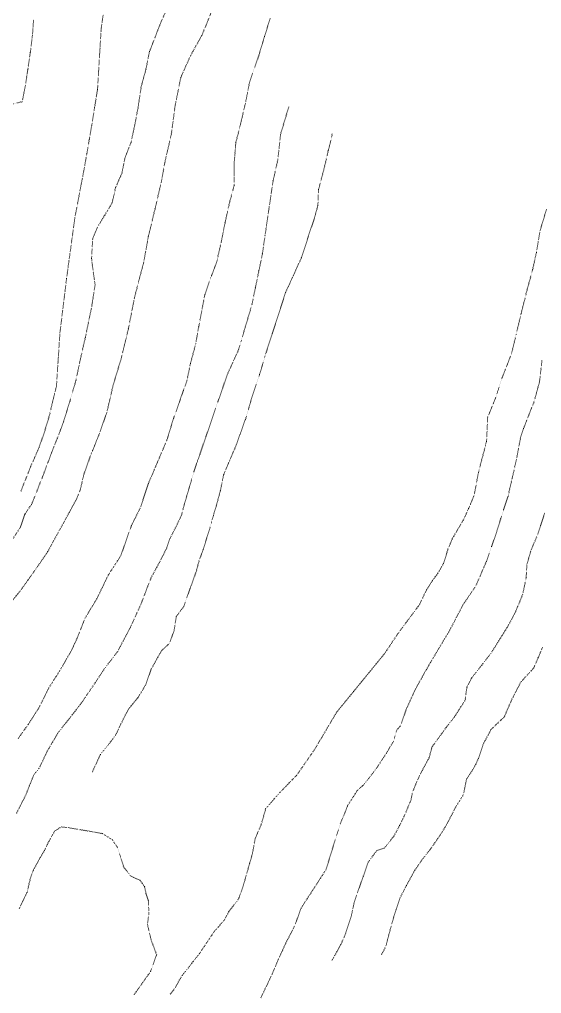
# Model space of a CAD drawing. Extents: x 682410 to 689460, y 7661803 to 7669124.
# Drawn here: x 687408.6 to 687582.7, y 7666444.2 to 7666769.3 of the extents above; entities that cross this region are included whole.
import ezdxf

# ---------------------------------------------------------------- set-up
doc = ezdxf.new("R2010")
doc.units = 0
doc.header["$MEASUREMENT"] = 0
doc.linetypes.add('DOT', pattern=[0.25, 0, -0.25])
doc.layers.add('02 TOE_Line', color=1, linetype='DOT', lineweight=20)

msp = doc.modelspace()

# ---------------------------------------------------------------- linework, layer by layer
at = {"layer": '02 TOE_Line'}
for points in [[(687404.48, 7666573.31, 4130.57), (687408.78, 7666578.49, 4130.61), (687411.57, 7666582.41, 4130.71), (687414.35, 7666586.32, 4130.8), (687417.96, 7666591.58, 4130.82), (687421.15, 7666597.42, 4130.83), (687424.34, 7666603.26, 4130.85), (687427.54, 7666609.1, 4130.86), (687428.86, 7666612.3, 4130.87), (687430.08, 7666617.58, 4130.89), (687432.46, 7666624.19, 4130.89), (687435.24, 7666631.06, 4130.89), (687437.69, 7666638.07, 4130.9), (687439.81, 7666647.22, 4130.9), (687442.48, 7666656.07, 4130.91), (687444.92, 7666666.18, 4130.91), (687447.04, 7666676.96, 4130.91), (687450.04, 7666688.36, 4130.92), (687451.55, 7666696.85, 4130.92), (687453.81, 7666706.22, 4130.92), (687455.84, 7666714.92, 4130.93), (687457.11, 7666721.81, 4130.93), (687459.28, 7666731.38, 4130.93), (687460.47, 7666740.5, 4130.93), (687462.38, 7666749.99, 4130.94), (687465.73, 7666757.46, 4130.71), (687469.46, 7666764.09, 4130.6), (687472.6, 7666771.9, 4130.7)], [(687457.11, 7666771.52, 4120.67), (687455.31, 7666767.25, 4121.4), (687451.94, 7666758.64, 4121.82), (687450.75, 7666752.65, 4121.76), (687449.17, 7666746.86, 4121.24), (687448.12, 7666739.84, 4121.23), (687446.93, 7666733.64, 4120.78), (687445.79, 7666728.26, 4120.86), (687443.81, 7666723.34, 4120.51), (687442.77, 7666718.12, 4120.68), (687440.6, 7666713.09, 4120.41), (687439.46, 7666708.03, 4120.61), (687436.86, 7666703.72, 4120.36), (687434.84, 7666700.47, 4120.61), (687433.01, 7666696.28, 4120.41), (687432.61, 7666689.5, 4120.69), (687433.05, 7666686.04, 4120.85), (687433.8, 7666680.75, 4120.52), (687432.63, 7666673.22, 4120.85), (687430.52, 7666663.08, 4120.78), (687428.95, 7666656.25, 4120.56), (687427.41, 7666648.77, 4120.73), (687425.37, 7666641.77, 4120.45), (687423.34, 7666635.18, 4120.81), (687421.16, 7666629.42, 4120.71), (687419.21, 7666624.53, 4120.77), (687416.73, 7666617.86, 4120.96), (687413.96, 7666610.79, 4121.14), (687412.58, 7666607.45, 4121.25), (687410.34, 7666604.08, 4121.39), (687408.88, 7666599.8, 4121.74), (687405.79, 7666595.09, 4122.12)], [(687436.51, 7666771.14, 4105.11), (687435.81, 7666766.07, 4105.56), (687435.41, 7666759.37, 4106.38), (687435.01, 7666752.67, 4107.19), (687434.61, 7666745.97, 4108.01), (687433.64, 7666739.92, 4108.89), (687432.66, 7666733.86, 4109.78), (687431.84, 7666729.14, 4110.28), (687431.02, 7666724.43, 4110.79), (687430.2, 7666719.71, 4111.3), (687429.16, 7666714.24, 4111.77), (687428.12, 7666708.76, 4112.25), (687427.08, 7666703.29, 4112.73), (687426.14, 7666696.44, 4113.23), (687425.2, 7666689.59, 4113.74), (687424.27, 7666682.75, 4114.24), (687423.54, 7666676.72, 4114.73), (687422.8, 7666670.69, 4115.22), (687422.07, 7666664.66, 4115.72), (687421.68, 7666658.73, 4116.15), (687421.29, 7666652.81, 4116.59), (687420.91, 7666646.89, 4117.03), (687419.67, 7666641.79, 4117.5), (687418.43, 7666636.68, 4117.97), (687416.59, 7666630.61, 4118.46), (687415.11, 7666626.55, 4118.79), (687413.97, 7666623.81, 4119.1), (687412.33, 7666620.18, 4119.59), (687411.03, 7666616.87, 4120.04), (687409.02, 7666611.76, 4120.55)], [(687403.92, 7666740.53, 4110.19), (687409.49, 7666741.88, 4109.36), (687409.87, 7666743.81, 4109.14), (687410.49, 7666746.98, 4108.77), (687411.37, 7666752.65, 4108.11), (687412.19, 7666758.29, 4107.46), (687412.9, 7666764.03, 4106.81), (687413.31, 7666769.52, 4106.24)], [(687492.16, 7666769.78, 4140.49), (687490.31, 7666763.65, 4140.44), (687488.47, 7666757.52, 4140.39), (687485.26, 7666748.18, 4140.77), (687483.93, 7666741.37, 4140.81), (687482.19, 7666733.88, 4140.86), (687480.74, 7666728.28, 4140.62), (687480.18, 7666721.38, 4141.04), (687480.18, 7666713.86, 4140.9), (687478.69, 7666708.44, 4140.76), (687477.12, 7666701.45, 4140.63), (687475.81, 7666694.81, 4140.49), (687474.32, 7666688.25, 4140.36), (687472.31, 7666683.01, 4140.22), (687470.41, 7666677.49, 4140.33), (687469.38, 7666672.1, 4140.44), (687468.34, 7666666.71, 4140.55), (687467.35, 7666661.09, 4140.57), (687465.6, 7666654.44, 4140.6), (687464.41, 7666648.71, 4140.62), (687462.24, 7666642.56, 4140.65), (687459.95, 7666636.09, 4140.67), (687457.94, 7666629.45, 4140.64), (687454.97, 7666622.37, 4140.67), (687451.56, 7666614.42, 4140.71), (687448.93, 7666606.46, 4140.65), (687445.9, 7666600.32, 4140.62), (687442.38, 7666590.32, 4140.7), (687438.24, 7666583.94, 4140.76), (687434.36, 7666575.9, 4140.76), (687430.53, 7666569.61, 4140.77), (687427.7, 7666562.55, 4140.74), (687426.24, 7666559.33, 4140.64), (687423, 7666553.57, 4140.69), (687421.08, 7666550.42, 4140.71), (687418.38, 7666546.24, 4140.75), (687415.14, 7666539.67, 4140.73), (687411.47, 7666533.96, 4140.71), (687408.06, 7666529.18, 4140.68)], [(687498.38, 7666740.15, 4150.44), (687495.63, 7666730.84, 4150.46), (687494.75, 7666722.47, 4150.58), (687493.14, 7666715.45, 4150.7), (687492.25, 7666709.35, 4150.67), (687491.36, 7666703.26, 4150.64), (687490.47, 7666697.16, 4150.61), (687489.58, 7666691.07, 4150.57), (687488.42, 7666685.41, 4150.57), (687487.25, 7666679.76, 4150.57), (687486.09, 7666674.11, 4150.57), (687483.86, 7666666.57, 4150.44), (687481.64, 7666659.02, 4150.32), (687479.74, 7666654.86, 4150.18), (687477.84, 7666650.69, 4150.04), (687476.29, 7666646.2, 4150.3), (687474.75, 7666641.72, 4150.56), (687472.74, 7666635.86, 4150.51), (687470.72, 7666629.99, 4150.45), (687468.71, 7666624.13, 4150.4), (687466.7, 7666618.26, 4150.34), (687465.03, 7666612.54, 4150.36), (687463.36, 7666606.82, 4150.38), (687462.73, 7666604.13, 4150.62), (687460.9, 7666600.23, 4150.6), (687458.64, 7666595.81, 4150.58), (687457.67, 7666592.83, 4150.56), (687455.31, 7666588.17, 4150.53), (687452.47, 7666582.95, 4150.63), (687448.98, 7666573.86, 4150.79), (687445.58, 7666566.46, 4150.73), (687441.34, 7666558.39, 4150.81), (687436.86, 7666552.51, 4150.66), (687433.31, 7666547.13, 4150.67), (687429.36, 7666541.32, 4150.65), (687425.65, 7666536.52, 4150.63), (687421.45, 7666531.23, 4150.6), (687417.82, 7666525.04, 4150.57), (687415.08, 7666519.25, 4150.55), (687413.27, 7666517.03, 4150.22), (687410.69, 7666510.43, 4150.15), (687407.48, 7666504.16, 4150)], [(687432.85, 7666518.12, 4160.63), (687435.57, 7666523.98, 4160.63), (687438.24, 7666527.23, 4160.59), (687440.61, 7666530.38, 4160.55), (687443.39, 7666536.16, 4160.49), (687444.87, 7666539, 4160.47), (687448.11, 7666542.96, 4160.5), (687450.69, 7666547.25, 4160.53), (687452.55, 7666552.53, 4160.54), (687455.92, 7666558.56, 4160.63), (687458.59, 7666561.07, 4160.7), (687460.14, 7666565.34, 4160.73), (687460.87, 7666570.02, 4160.72), (687463.34, 7666573.34, 4160.7), (687465.54, 7666579.55, 4160.68), (687467.56, 7666585.12, 4160.66), (687468.49, 7666588.67, 4160.65), (687469.85, 7666592.37, 4160.73), (687472.16, 7666599.9, 4160.49), (687473.33, 7666603.92, 4160.6), (687474.51, 7666607.93, 4160.7), (687475.61, 7666612.19, 4160.71), (687476.69, 7666617.42, 4160.56), (687478.8, 7666622.38, 4160.72), (687480.91, 7666627.33, 4160.87), (687482.46, 7666631.69, 4160.79), (687484.02, 7666636.06, 4160.7), (687485.18, 7666640.03, 4160.79), (687486.35, 7666644, 4160.88), (687488.65, 7666650.84, 4160.79), (687490.67, 7666657.65, 4161.07), (687492.9, 7666664.54, 4160.96), (687495.14, 7666671.43, 4160.85), (687497.38, 7666678.32, 4160.74), (687499.63, 7666683.26, 4160.06), (687502.65, 7666689.85, 4160.33), (687504.98, 7666697.11, 4160.3), (687506.89, 7666702.75, 4160.3), (687508.09, 7666707.22, 4160.38), (687508.32, 7666712.59, 4160.19), (687510.03, 7666718.99, 4160.33), (687511.57, 7666725.57, 4160.44), (687512.94, 7666731.27, 4160.36)], [(687458.88, 7666443.95, 4170.84), (687460.54, 7666446.13, 4170.85), (687461.71, 7666448.31, 4170.86), (687462.83, 7666450.19, 4170.91), (687464.84, 7666452.67, 4170.91), (687466.6, 7666454.98, 4170.92), (687468.46, 7666457.29, 4170.18), (687473.55, 7666464.92, 4170.25), (687476.8, 7666468.54, 4170.28), (687478.45, 7666471.59, 4170.33), (687481.66, 7666475.74, 4170.4), (687483.3, 7666480.48, 4170.47), (687484.4, 7666484.31, 4170.53), (687485.33, 7666487.59, 4170.58), (687486.25, 7666490.88, 4170.62), (687487.19, 7666495.85, 4170.7), (687489.35, 7666500.99, 4170.77), (687490.68, 7666505.84, 4170.85), (687492.99, 7666508.51, 4170.9), (687495.31, 7666511.18, 4170.95), (687498.19, 7666514.12, 4171), (687501.06, 7666517.07, 4171.06), (687504.07, 7666521.41, 4170.91), (687507.08, 7666525.75, 4170.75), (687509.53, 7666529.9, 4170.73), (687511.97, 7666534.04, 4170.71), (687514.41, 7666538.19, 4170.69), (687517.2, 7666541.59, 4170.77), (687519.99, 7666544.99, 4170.84), (687522.77, 7666548.39, 4170.83), (687526.56, 7666553.03, 4170.81), (687530.35, 7666557.67, 4170.79), (687532.61, 7666561.04, 4170.78), (687534.86, 7666564.4, 4170.77), (687538.41, 7666569.19, 4170.75), (687541.97, 7666573.97, 4170.73), (687544.31, 7666578.9, 4170.71), (687546.32, 7666582.01, 4170.7), (687548.13, 7666584.47, 4170.69), (687550.01, 7666587.75, 4170.68), (687551.34, 7666592.14, 4170.66), (687552.91, 7666595.99, 4170.65), (687555.17, 7666599.81, 4170.61), (687556.72, 7666602.49, 4170.57), (687558.36, 7666606.07, 4170.53), (687560.18, 7666610.36, 4170.49), (687561.64, 7666618.14, 4170.4), (687564.36, 7666628.57, 4170.29), (687564.71, 7666636.53, 4170.21), (687567.4, 7666643.08, 4170.39), (687569.56, 7666649.84, 4170.35), (687572.62, 7666657.54, 4171.02), (687574.23, 7666664.21, 4170.83), (687575.86, 7666671.14, 4170.52), (687577.83, 7666678.96, 4170.59), (687579.75, 7666685.95, 4170.62), (687581.01, 7666691.69, 4170.59), (687582.1, 7666698.5, 4170.63), (687584.38, 7666706.12, 4170.65)], [(687489.09, 7666442.77, 4181.82), (687492.5, 7666449.92, 4180.82), (687495.18, 7666456.14, 4180.7), (687497.46, 7666461.13, 4180.89), (687500.28, 7666466.61, 4180.88), (687502.5, 7666472.71, 4180.86), (687507.11, 7666479.78, 4180.85), (687510.86, 7666485.64, 4181.04), (687513.93, 7666495.65, 4180.65), (687515.58, 7666500.83, 4180.73), (687516.62, 7666503.32, 4180.72), (687518, 7666506.85, 4180.72), (687521.2, 7666511.89, 4180.73), (687523.16, 7666513.66, 4180.72), (687525.29, 7666516.22, 4180.71), (687527.82, 7666519.64, 4180.7), (687530.95, 7666524.39, 4180.69), (687533.29, 7666528.35, 4180.68), (687534.41, 7666532.15, 4180.8), (687535.61, 7666533.48, 4180.54), (687537.63, 7666539.18, 4180.65), (687539.09, 7666542.43, 4180.67), (687540.55, 7666545.67, 4180.68), (687542.84, 7666549.75, 4180.67), (687545.13, 7666553.82, 4180.66), (687548.55, 7666559.55, 4180.69), (687551.98, 7666565.28, 4180.71), (687554.26, 7666569.64, 4180.69), (687556.54, 7666574.01, 4180.68), (687558.65, 7666577.11, 4180.55), (687560.75, 7666580.21, 4180.42), (687562.52, 7666584.29, 4180.37), (687564.28, 7666588.37, 4180.31), (687566.03, 7666593.43, 4180.31), (687567.78, 7666598.49, 4180.3), (687569.12, 7666602.79, 4180.31), (687570.02, 7666605.74, 4180.31), (687571.51, 7666610.13, 4180.32), (687572.86, 7666616.08, 4180.32), (687574.22, 7666622.03, 4180.33), (687575.68, 7666629.68, 4180.34), (687576.68, 7666632.81, 4180.53), (687580.21, 7666641.74, 4180.52), (687582.01, 7666648.45, 4180.52), (687582.84, 7666655.59, 4180.52)], [(687512.78, 7666455.27, 4191.19), (687513.64, 7666456.72, 4191.18), (687515.83, 7666460.66, 4191.17), (687517.42, 7666464.42, 4191.16), (687519.18, 7666469.77, 4191.15), (687520.11, 7666474.09, 4191.14), (687520.96, 7666476.84, 4190.68), (687523.25, 7666483.37, 4190.71), (687524.88, 7666488.03, 4190.75), (687527.73, 7666491.87, 4190.71), (687530.29, 7666492.74, 4190.69), (687533.46, 7666496.72, 4190.6), (687535.35, 7666500.27, 4190.72), (687536.79, 7666503.14, 4190.93), (687539.16, 7666508.81, 4190.87), (687539.62, 7666511.23, 4190.45), (687541.41, 7666515.66, 4190.41), (687542.96, 7666518.75, 4190.46), (687545.2, 7666522.93, 4190.31), (687546.16, 7666526.5, 4190.19), (687548.65, 7666529.88, 4190.24), (687551, 7666533.16, 4190.26), (687553.67, 7666536.54, 4190.34), (687555.12, 7666538.85, 4190.46), (687557.21, 7666542.1, 4190.43), (687557.79, 7666546.43, 4190.5), (687559.32, 7666549.44, 4190.5), (687563.2, 7666554.34, 4190.49), (687565.94, 7666557.95, 4190.61), (687568.45, 7666561.95, 4190.59), (687571.55, 7666566.91, 4190.69), (687573.89, 7666571.28, 4190.68), (687576.37, 7666577.31, 4190.63), (687577.55, 7666583.01, 4190.61), (687577.79, 7666587.34, 4190.49), (687579.12, 7666592, 4190.51), (687581.06, 7666596.57, 4190.39), (687582.39, 7666600.4, 4190.32), (687583.81, 7666604.77, 4190.39)], [(687529.31, 7666457.12, 4200.41), (687530.72, 7666459.81, 4200.3), (687532.56, 7666466.83, 4200.43), (687534.15, 7666472.23, 4200.58), (687535.62, 7666476.39, 4200.49), (687537.62, 7666480.2, 4200.65), (687540.28, 7666485.1, 4200.57), (687542.65, 7666488.56, 4200.53), (687545.6, 7666492.33, 4200.51), (687549.2, 7666497.54, 4200.54), (687551.19, 7666500.84, 4200.48), (687554.12, 7666506.52, 4200.55), (687556.66, 7666510.55, 4200.71), (687557.16, 7666513.24, 4200.76), (687557.65, 7666515.7, 4200.73), (687559.41, 7666518.37, 4200.94), (687560.81, 7666520.76, 4200.95), (687561.62, 7666522.66, 4200.88), (687563.15, 7666527.25, 4200.87), (687565.83, 7666532.29, 4200.85), (687570.24, 7666536.48, 4200.54), (687571.52, 7666539.44, 4200.61), (687572.8, 7666542.41, 4200.67), (687574.28, 7666545.25, 4200.82), (687575.75, 7666548.1, 4200.97), (687577.93, 7666550.49, 4201.06), (687580.11, 7666552.88, 4201.16), (687581.59, 7666556.37, 4201.22), (687583.07, 7666559.86, 4201.28)], [(687408.51, 7666472.54, 4160.17), (687409.81, 7666475.24, 4160.32), (687411.11, 7666477.94, 4160.48), (687412.22, 7666482.66, 4160.38), (687413.26, 7666485.46, 4160.38), (687415.53, 7666489.57, 4160.42), (687416.92, 7666491.92, 4160.45), (687417.91, 7666494.05, 4160.46), (687420.29, 7666498.36, 4160.47), (687422.45, 7666499.77, 4160.55), (687424.88, 7666499.54, 4160.59), (687427.63, 7666499.05, 4160.56), (687431.95, 7666498.34, 4160.59), (687436.27, 7666497.56, 4160.61), (687439.49, 7666495.53, 4160.61), (687441.37, 7666492.74, 4160.61), (687442.49, 7666489.1, 4160.6), (687443.31, 7666486.42, 4160.59), (687445.69, 7666483.35, 4160.6), (687448.78, 7666481.99, 4160.6), (687450.31, 7666479.81, 4160.6), (687450.77, 7666477.58, 4160.59), (687451.56, 7666475.13, 4160.57), (687451.67, 7666472.65, 4160.56), (687451.74, 7666470.84, 4160.54), (687451.26, 7666467.31, 4160.53), (687452.47, 7666462.03, 4160.61), (687454.34, 7666457.15, 4160.44), (687453.31, 7666454.33, 4160.43), (687452.29, 7666451.51, 4160.43), (687449.47, 7666447.53, 4160.25), (687446.65, 7666443.56, 4160.08)]]:
    msp.add_polyline3d(points, dxfattribs=at)

doc.saveas('drawing.dxf')
